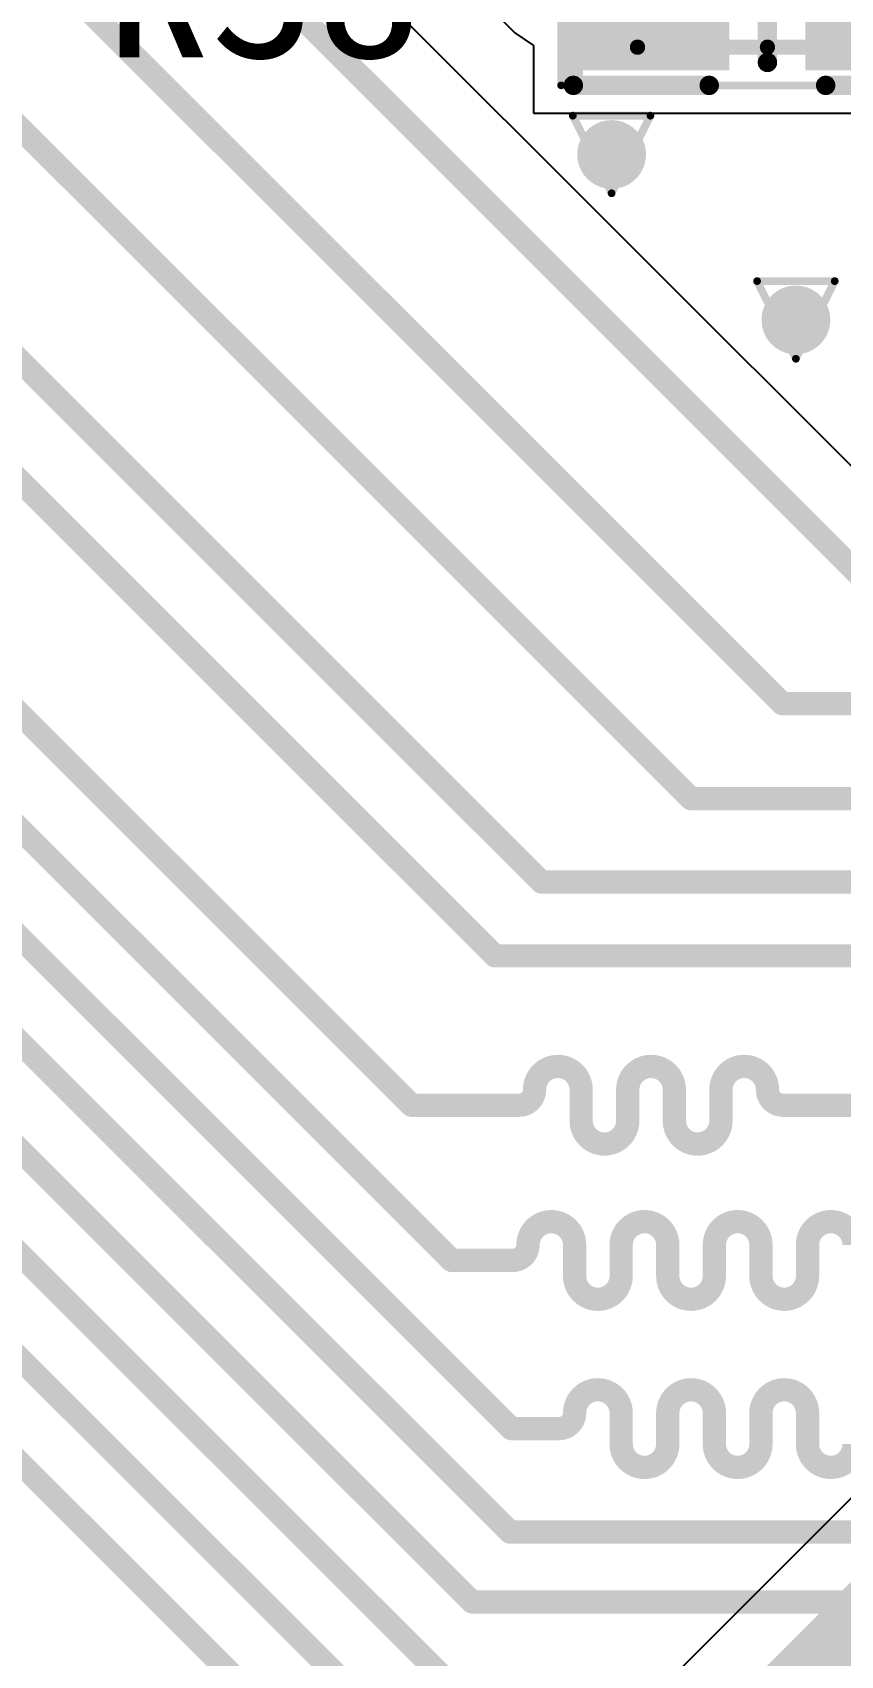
# Model space of a CAD drawing. Extents: x 75 to 173, y 40 to 188.
# Drawn here: x 109.55 to 114.84, y 151.3 to 161.92 of the extents above; entities that cross this region are included whole.
import ezdxf

# ---------------------------------------------------------------- set-up
doc = ezdxf.new("R2010")
doc.units = 0
doc.header["$MEASUREMENT"] = 0
doc.layers.get('0').update_dxf_attribs({"linetype": 'CONTINUOUS'})
for name, color, linetype in [('BottomLayer', 5, 'CONTINUOUS'), ('DRILLDRAWING', 1, 'CONTINUOUS'), ('MECHANICAL13', 56, 'CONTINUOUS'), ('MECHANICAL15', 56, 'CONTINUOUS'), ('MULTILAYER', 9, 'CONTINUOUS'), ('TopLayer', 1, 'CONTINUOUS'), ('TOPOVERLAY', 2, 'CONTINUOUS'), ('TOPPASTE', 8, 'CONTINUOUS'), ('TOPSOLDER', 216, 'CONTINUOUS'), ('ViaHoleLayer', 16, 'CONTINUOUS')]:
    doc.layers.add(name, color=color, linetype=linetype)

# ---------------------------------------------------------------- blocks, each defined once
blk = doc.blocks.new('R0603_47')
at = {"layer": 'MECHANICAL13', "const_width": 0.1}
for points in [[(-0.850001, -0.450002), (-0.850001, 0.449999)], [(-0.850001, 0.449999), (0.849998, 0.449999)], [(0.849998, -0.450002), (0.849998, 0.449999)], [(-0.850001, -0.450002), (0.849998, -0.450002)]]:
    blk.add_lwpolyline(points, dxfattribs=at)
at = {"layer": 'MECHANICAL13', "const_width": 0.05}
for points in [[(-0.875, 0.449999, 1), (-0.825002, 0.449999, 1)], [(-0.875, 0.449999, 1), (-0.825002, 0.449999, 1)], [(0.825, 0.449999, 1), (0.874997, 0.449999, 1)], [(0.825, 0.449999, 1), (0.874997, 0.449999, 1)], [(-0.875, -0.450002, 1), (-0.825002, -0.450002, 1)], [(-0.875, -0.450002, 1), (-0.825002, -0.450002, 1)], [(0.825, -0.450002, 1), (0.874997, -0.450002, 1)], [(0.825, -0.450002, 1), (0.874997, -0.450002, 1)]]:
    blk.add_lwpolyline(points, format="xyb", close=True, dxfattribs=at)
at = {"layer": 'MECHANICAL15'}
for points, const_width in [([(-1.35, 0.700001), (1.35, 0.700001)], 0.05), ([(-1.35, -0.700001), (-1.35, 0.700001)], 0.05), ([(1.35, -0.700001), (1.35, 0.700001)], 0.05), ([(0, -0.450002), (0, 0.449999)], 0.1), ([(-0.450002, 0), (0.449999, 0)], 0.1), ([(-1.35, -0.700001), (1.35, -0.700001)], 0.05)]:
    blk.add_lwpolyline(points, dxfattribs=dict(at, const_width=const_width))
for points, const_width in [([(-1.362499, 0.700001, 1), (-1.3375, 0.700001, 1)], 0.024999), ([(-1.362499, 0.700001, 1), (-1.3375, 0.700001, 1)], 0.024999), ([(1.3375, 0.700001, 1), (1.362499, 0.700001, 1)], 0.024999), ([(1.3375, 0.700001, 1), (1.362499, 0.700001, 1)], 0.024999), ([(-0.024999, 0.449999, 1), (0.024999, 0.449999, 1)], 0.05), ([(-0.475, 0, 1), (-0.425003, 0, 1)], 0.05), ([(0.425, 0, 1), (0.474998, 0, 1)], 0.05), ([(-0.024999, -0.450002, 1), (0.024999, -0.450002, 1)], 0.05), ([(-1.362499, -0.700001, 1), (-1.3375, -0.700001, 1)], 0.024999), ([(-1.362499, -0.700001, 1), (-1.3375, -0.700001, 1)], 0.024999), ([(1.3375, -0.700001, 1), (1.362499, -0.700001, 1)], 0.024999), ([(1.3375, -0.700001, 1), (1.362499, -0.700001, 1)], 0.024999)]:
    blk.add_lwpolyline(points, format="xyb", close=True, dxfattribs=dict(at, const_width=const_width))
at = {"layer": 'TOPOVERLAY', "const_width": 0.127}
for points in [[(-1.27, -0.700001), (-1.27, 0.700001)], [(-1.27, 0.700001), (-0.381, 0.700001)], [(0.381, 0.700001), (1.27, 0.700001)], [(1.27, -0.700001), (1.27, 0.700001)], [(0, -0.549999), (0, 0.549999)], [(-1.27, -0.700001), (-0.381, -0.700001)], [(0.381, -0.700001), (1.27, -0.700001)]]:
    blk.add_lwpolyline(points, dxfattribs=at)
at = {"layer": 'TOPOVERLAY', "const_width": 0.0635}
for points in [[(-1.30175, 0.700001, 1), (-1.23825, 0.700001, 1)], [(-1.30175, 0.700001, 1), (-1.23825, 0.700001, 1)], [(-0.41275, 0.700001, 1), (-0.34925, 0.700001, 1)], [(0.34925, 0.700001, 1), (0.41275, 0.700001, 1)], [(1.23825, 0.700001, 1), (1.30175, 0.700001, 1)], [(1.23825, 0.700001, 1), (1.30175, 0.700001, 1)], [(-0.03175, 0.549999, 1), (0.03175, 0.549999, 1)], [(-0.03175, -0.549999, 1), (0.03175, -0.549999, 1)], [(-1.30175, -0.700001, 1), (-1.23825, -0.700001, 1)], [(-1.30175, -0.700001, 1), (-1.23825, -0.700001, 1)], [(-0.41275, -0.700001, 1), (-0.34925, -0.700001, 1)], [(0.34925, -0.700001, 1), (0.41275, -0.700001, 1)], [(1.23825, -0.700001, 1), (1.30175, -0.700001, 1)], [(1.23825, -0.700001, 1), (1.30175, -0.700001, 1)]]:
    blk.add_lwpolyline(points, format="xyb", close=True, dxfattribs=at)
at = {"layer": 'TOPPASTE'}
for points in [[(-0.350002, -0.499999), (-0.350002, 0.499999), (-1.15, -0.499999), (-1.15, 0.499999)], [(1.149998, -0.499999), (1.149998, 0.499999), (0.349999, -0.499999), (0.349999, 0.499999)]]:
    blk.add_solid(points, dxfattribs=at)
at = {"layer": 'TOPSOLDER'}
for points in [[(-0.248402, -0.601599), (-0.248402, 0.601599), (-1.2516, -0.601599), (-1.2516, 0.601599)], [(1.251598, -0.601599), (1.251598, 0.601599), (0.248399, -0.601599), (0.248399, 0.601599)]]:
    blk.add_solid(points, dxfattribs=at)

msp = doc.modelspace()

# ---------------------------------------------------------------- linework, layer by layer
at = {"layer": 'BottomLayer'}
msp.add_line((119.92833, 157.34852), (110.8666, 148.2868), dxfattribs=at)
at = {"layer": 'BottomLayer', "const_width": 0.225}
for points in [[(113.22968, 161.12362, 1), (113.45468, 161.12362, 1)], [(114.43536, 160.04082, 1), (114.66035, 160.04082, 1)]]:
    msp.add_lwpolyline(points, format="xyb", close=True, dxfattribs=at)
at = {"layer": 'BottomLayer', "const_width": 0.635}
msp.add_lwpolyline([(111.36478, 147.78862), (120.63286, 157.0567)], dxfattribs=at)
at = {"layer": 'DRILLDRAWING', "const_width": 0.0508}
for points in [[(113.08818, 161.37762), (113.59618, 161.37762)], [(113.08818, 161.37762), (113.34218, 160.86962)], [(113.34218, 160.86962), (113.59618, 161.37762)], [(114.29386, 160.29482), (114.80186, 160.29482)], [(114.29386, 160.29482), (114.54786, 159.78682)], [(114.54786, 159.78682), (114.80186, 160.29482)]]:
    msp.add_lwpolyline(points, dxfattribs=at)
at = {"layer": 'DRILLDRAWING', "const_width": 0.0254}
for points in [[(113.07548, 161.37762, 1), (113.10088, 161.37762, 1)], [(113.07548, 161.37762, 1), (113.10088, 161.37762, 1)], [(113.58348, 161.37762, 1), (113.60888, 161.37762, 1)], [(113.58348, 161.37762, 1), (113.60888, 161.37762, 1)], [(113.32948, 160.86962, 1), (113.35488, 160.86962, 1)], [(113.32948, 160.86962, 1), (113.35488, 160.86962, 1)], [(114.28116, 160.29482, 1), (114.30656, 160.29482, 1)], [(114.28116, 160.29482, 1), (114.30656, 160.29482, 1)], [(114.78916, 160.29482, 1), (114.81456, 160.29482, 1)], [(114.78916, 160.29482, 1), (114.81456, 160.29482, 1)], [(114.53516, 159.78682, 1), (114.56056, 159.78682, 1)], [(114.53516, 159.78682, 1), (114.56056, 159.78682, 1)]]:
    msp.add_lwpolyline(points, format="xyb", close=True, dxfattribs=at)
at = {"layer": 'MULTILAYER', "const_width": 0.225}
for points in [[(113.22968, 161.12362, 1), (113.45468, 161.12362, 1)], [(114.43536, 160.04082, 1), (114.66035, 160.04082, 1)]]:
    msp.add_lwpolyline(points, format="xyb", close=True, dxfattribs=at)
at = {"layer": 'TopLayer'}
for p, q in [((108.41679, 166.21031), (112.70816, 161.91893)), ((115.40134, 158.59258), (108.29946, 165.69446)), ((112.70816, 161.91893), (112.83086, 161.83695)), ((112.83086, 161.83695), (112.83086, 161.39502)), ((112.83086, 161.39502), (115.89286, 161.39502))]:
    msp.add_line(p, q, dxfattribs=at)
at = {"layer": 'TopLayer', "const_width": 0.1524}
for points in [[(104.56896, 168.76572), (115.20826, 158.12642)], [(104.11176, 167.87672), (114.45896, 157.52952)], [(103.78156, 166.98772), (113.86206, 156.90722)], [(103.86716, 165.37812), (112.88416, 156.36112)], [(104.4476, 164.01027), (112.57936, 155.87852)], [(103.8126, 163.12127), (112.03326, 154.90062)], [(103.949, 162.23227), (112.29666, 153.88462)], [(104.22745, 161.24262), (112.68588, 152.7842)], [(104.60046, 160.18382), (112.67766, 152.10662)], [(105.26695, 158.81222), (112.42975, 151.64942)], [(114.45896, 157.52952), (119.86916, 157.52952)], [(105.95935, 157.43732), (112.48385, 150.91282)], [(113.86206, 156.90722), (119.80896, 156.90722)], [(112.88416, 156.36112), (119.67256, 156.36112)], [(106.69595, 156.01822), (112.47775, 150.23642)], [(112.57936, 155.87852), (119.47266, 155.87852)], [(113.14308, 154.90062), (113.14308, 155.00222)], [(113.44788, 154.90062), (113.44788, 155.00222)], [(113.75268, 154.90062), (113.75268, 155.00222)], [(114.05748, 154.90062), (114.05748, 155.00222)], [(112.03326, 154.90062), (112.68588, 154.90062)], [(112.68588, 154.90062), (112.73668, 154.90062)], [(113.14308, 154.79902), (113.14308, 154.90062)], [(113.44788, 154.79902), (113.44788, 154.90062)], [(113.75268, 154.79902), (113.75268, 154.90062)], [(114.05748, 154.79902), (114.05748, 154.90062)], [(114.46388, 154.90062), (114.57326, 154.90062)], [(114.57326, 154.90062), (119.76806, 154.90062)], [(107.53229, 154.49938), (112.88845, 149.14323)], [(113.10006, 153.88462), (113.10006, 153.98622)], [(113.40486, 153.88462), (113.40486, 153.98622)], [(113.70966, 153.88462), (113.70966, 153.98622)], [(114.01446, 153.88462), (114.01446, 153.98622)], [(114.31926, 153.88462), (114.31926, 153.98622)], [(114.62406, 153.88462), (114.62406, 153.98622)], [(112.29666, 153.88462), (112.64286, 153.88462)], [(112.64286, 153.88462), (112.69366, 153.88462)], [(113.10006, 153.78302), (113.10006, 153.88462)], [(113.40486, 153.78302), (113.40486, 153.88462)], [(113.70966, 153.78302), (113.70966, 153.88462)], [(114.01446, 153.78302), (114.01446, 153.88462)], [(114.31926, 153.78302), (114.31926, 153.88462)], [(114.62406, 153.78302), (114.62406, 153.88462)], [(113.40486, 152.7842), (113.40486, 152.8858)], [(113.70966, 152.7842), (113.70966, 152.8858)], [(114.01446, 152.7842), (114.01446, 152.8858)], [(114.31926, 152.7842), (114.31926, 152.8858)], [(114.62406, 152.7842), (114.62406, 152.8858)], [(112.68588, 152.7842), (112.94766, 152.7842)], [(112.94766, 152.7842), (112.99846, 152.7842)], [(113.40486, 152.6826), (113.40486, 152.7842)], [(113.70966, 152.6826), (113.70966, 152.7842)], [(114.01446, 152.6826), (114.01446, 152.7842)], [(114.31926, 152.6826), (114.31926, 152.7842)], [(114.62406, 152.6826), (114.62406, 152.7842)], [(112.67766, 152.10662), (118.17066, 152.10662)], [(112.42975, 151.64942), (117.94536, 151.64942)]]:
    msp.add_lwpolyline(points, dxfattribs=at)
at = {"layer": 'TopLayer'}
for points, const_width in [([(113.22968, 161.12362, 1), (113.45468, 161.12362, 1)], 0.225), ([(114.43536, 160.04082, 1), (114.66035, 160.04082, 1)], 0.225), ([(114.42086, 157.52952, 1), (114.49706, 157.52952, 1)], 0.0762), ([(114.42086, 157.52952, 1), (114.49706, 157.52952, 1)], 0.0762), ([(113.82396, 156.90722, 1), (113.90016, 156.90722, 1)], 0.0762), ([(113.82396, 156.90722, 1), (113.90016, 156.90722, 1)], 0.0762), ([(112.84606, 156.36112, 1), (112.92226, 156.36112, 1)], 0.0762), ([(112.84606, 156.36112, 1), (112.92226, 156.36112, 1)], 0.0762), ([(112.54126, 155.87852, 1), (112.61746, 155.87852, 1)], 0.0762), ([(112.54126, 155.87852, 1), (112.61746, 155.87852, 1)], 0.0762), ([(112.95258, 155.15462, 1), (113.02878, 155.15462, 1)], 0.0762), ([(112.95258, 155.15462, 1), (113.02878, 155.15462, 1)], 0.0762), ([(113.56218, 155.15462, 1), (113.63838, 155.15462, 1)], 0.0762), ([(113.56218, 155.15462, 1), (113.63838, 155.15462, 1)], 0.0762), ([(114.17178, 155.15462, 1), (114.24798, 155.15462, 1)], 0.0762), ([(114.17178, 155.15462, 1), (114.24798, 155.15462, 1)], 0.0762), ([(112.80018, 155.00222, 1), (112.87638, 155.00222, 1)], 0.0762), ([(112.80018, 155.00222, 1), (112.87638, 155.00222, 1)], 0.0762), ([(113.10498, 155.00222, 1), (113.18118, 155.00222, 1)], 0.0762), ([(113.10498, 155.00222, 1), (113.18118, 155.00222, 1)], 0.0762), ([(113.40978, 155.00222, 1), (113.48598, 155.00222, 1)], 0.0762), ([(113.40978, 155.00222, 1), (113.48598, 155.00222, 1)], 0.0762), ([(113.71458, 155.00222, 1), (113.79078, 155.00222, 1)], 0.0762), ([(113.71458, 155.00222, 1), (113.79078, 155.00222, 1)], 0.0762), ([(114.01938, 155.00222, 1), (114.09558, 155.00222, 1)], 0.0762), ([(114.01938, 155.00222, 1), (114.09558, 155.00222, 1)], 0.0762), ([(114.32418, 155.00222, 1), (114.40038, 155.00222, 1)], 0.0762), ([(114.32418, 155.00222, 1), (114.40038, 155.00222, 1)], 0.0762), ([(111.99516, 154.90062, 1), (112.07136, 154.90062, 1)], 0.0762), ([(111.99516, 154.90062, 1), (112.07136, 154.90062, 1)], 0.0762), ([(112.64778, 154.90062, 1), (112.72398, 154.90062, 1)], 0.0762), ([(112.64778, 154.90062, 1), (112.72398, 154.90062, 1)], 0.0762), ([(112.69858, 154.90062, 1), (112.77478, 154.90062, 1)], 0.0762), ([(112.69858, 154.90062, 1), (112.77478, 154.90062, 1)], 0.0762), ([(113.10498, 154.90062, 1), (113.18118, 154.90062, 1)], 0.0762), ([(113.10498, 154.90062, 1), (113.18118, 154.90062, 1)], 0.0762), ([(113.40978, 154.90062, 1), (113.48598, 154.90062, 1)], 0.0762), ([(113.40978, 154.90062, 1), (113.48598, 154.90062, 1)], 0.0762), ([(113.71458, 154.90062, 1), (113.79078, 154.90062, 1)], 0.0762), ([(113.71458, 154.90062, 1), (113.79078, 154.90062, 1)], 0.0762), ([(114.01938, 154.90062, 1), (114.09558, 154.90062, 1)], 0.0762), ([(114.01938, 154.90062, 1), (114.09558, 154.90062, 1)], 0.0762), ([(114.42578, 154.90062, 1), (114.50198, 154.90062, 1)], 0.0762), ([(114.42578, 154.90062, 1), (114.50198, 154.90062, 1)], 0.0762), ([(114.53516, 154.90062, 1), (114.61136, 154.90062, 1)], 0.0762), ([(114.53516, 154.90062, 1), (114.61136, 154.90062, 1)], 0.0762), ([(113.10498, 154.79902, 1), (113.18118, 154.79902, 1)], 0.0762), ([(113.10498, 154.79902, 1), (113.18118, 154.79902, 1)], 0.0762), ([(113.40978, 154.79902, 1), (113.48598, 154.79902, 1)], 0.0762), ([(113.40978, 154.79902, 1), (113.48598, 154.79902, 1)], 0.0762), ([(113.71458, 154.79902, 1), (113.79078, 154.79902, 1)], 0.0762), ([(113.71458, 154.79902, 1), (113.79078, 154.79902, 1)], 0.0762), ([(114.01938, 154.79902, 1), (114.09558, 154.79902, 1)], 0.0762), ([(114.01938, 154.79902, 1), (114.09558, 154.79902, 1)], 0.0762), ([(113.25738, 154.64662, 1), (113.33358, 154.64662, 1)], 0.0762), ([(113.25738, 154.64662, 1), (113.33358, 154.64662, 1)], 0.0762), ([(113.86698, 154.64662, 1), (113.94318, 154.64662, 1)], 0.0762), ([(113.86698, 154.64662, 1), (113.94318, 154.64662, 1)], 0.0762), ([(112.90956, 154.13862, 1), (112.98576, 154.13862, 1)], 0.0762), ([(112.90956, 154.13862, 1), (112.98576, 154.13862, 1)], 0.0762), ([(113.51916, 154.13862, 1), (113.59536, 154.13862, 1)], 0.0762), ([(113.51916, 154.13862, 1), (113.59536, 154.13862, 1)], 0.0762), ([(114.12876, 154.13862, 1), (114.20496, 154.13862, 1)], 0.0762), ([(114.12876, 154.13862, 1), (114.20496, 154.13862, 1)], 0.0762), ([(114.73836, 154.13862, 1), (114.81456, 154.13862, 1)], 0.0762), ([(114.73836, 154.13862, 1), (114.81456, 154.13862, 1)], 0.0762), ([(112.75716, 153.98622, 1), (112.83336, 153.98622, 1)], 0.0762), ([(112.75716, 153.98622, 1), (112.83336, 153.98622, 1)], 0.0762), ([(113.06196, 153.98622, 1), (113.13816, 153.98622, 1)], 0.0762), ([(113.06196, 153.98622, 1), (113.13816, 153.98622, 1)], 0.0762), ([(113.36676, 153.98622, 1), (113.44296, 153.98622, 1)], 0.0762), ([(113.36676, 153.98622, 1), (113.44296, 153.98622, 1)], 0.0762), ([(113.67156, 153.98622, 1), (113.74776, 153.98622, 1)], 0.0762), ([(113.67156, 153.98622, 1), (113.74776, 153.98622, 1)], 0.0762), ([(113.97636, 153.98622, 1), (114.05256, 153.98622, 1)], 0.0762), ([(113.97636, 153.98622, 1), (114.05256, 153.98622, 1)], 0.0762), ([(114.28116, 153.98622, 1), (114.35736, 153.98622, 1)], 0.0762), ([(114.28116, 153.98622, 1), (114.35736, 153.98622, 1)], 0.0762), ([(114.58596, 153.98622, 1), (114.66216, 153.98622, 1)], 0.0762), ([(114.58596, 153.98622, 1), (114.66216, 153.98622, 1)], 0.0762), ([(112.25856, 153.88462, 1), (112.33476, 153.88462, 1)], 0.0762), ([(112.25856, 153.88462, 1), (112.33476, 153.88462, 1)], 0.0762), ([(112.60476, 153.88462, 1), (112.68096, 153.88462, 1)], 0.0762), ([(112.60476, 153.88462, 1), (112.68096, 153.88462, 1)], 0.0762), ([(112.65556, 153.88462, 1), (112.73176, 153.88462, 1)], 0.0762), ([(112.65556, 153.88462, 1), (112.73176, 153.88462, 1)], 0.0762), ([(113.06196, 153.88462, 1), (113.13816, 153.88462, 1)], 0.0762), ([(113.06196, 153.88462, 1), (113.13816, 153.88462, 1)], 0.0762), ([(113.36676, 153.88462, 1), (113.44296, 153.88462, 1)], 0.0762), ([(113.36676, 153.88462, 1), (113.44296, 153.88462, 1)], 0.0762), ([(113.67156, 153.88462, 1), (113.74776, 153.88462, 1)], 0.0762), ([(113.67156, 153.88462, 1), (113.74776, 153.88462, 1)], 0.0762), ([(113.97636, 153.88462, 1), (114.05256, 153.88462, 1)], 0.0762), ([(113.97636, 153.88462, 1), (114.05256, 153.88462, 1)], 0.0762), ([(114.28116, 153.88462, 1), (114.35736, 153.88462, 1)], 0.0762), ([(114.28116, 153.88462, 1), (114.35736, 153.88462, 1)], 0.0762), ([(114.58596, 153.88462, 1), (114.66216, 153.88462, 1)], 0.0762), ([(114.58596, 153.88462, 1), (114.66216, 153.88462, 1)], 0.0762), ([(113.06196, 153.78302, 1), (113.13816, 153.78302, 1)], 0.0762), ([(113.06196, 153.78302, 1), (113.13816, 153.78302, 1)], 0.0762), ([(113.36676, 153.78302, 1), (113.44296, 153.78302, 1)], 0.0762), ([(113.36676, 153.78302, 1), (113.44296, 153.78302, 1)], 0.0762), ([(113.67156, 153.78302, 1), (113.74776, 153.78302, 1)], 0.0762), ([(113.67156, 153.78302, 1), (113.74776, 153.78302, 1)], 0.0762), ([(113.97636, 153.78302, 1), (114.05256, 153.78302, 1)], 0.0762), ([(113.97636, 153.78302, 1), (114.05256, 153.78302, 1)], 0.0762), ([(114.28116, 153.78302, 1), (114.35736, 153.78302, 1)], 0.0762), ([(114.28116, 153.78302, 1), (114.35736, 153.78302, 1)], 0.0762), ([(114.58596, 153.78302, 1), (114.66216, 153.78302, 1)], 0.0762), ([(114.58596, 153.78302, 1), (114.66216, 153.78302, 1)], 0.0762), ([(113.21436, 153.63062, 1), (113.29056, 153.63062, 1)], 0.0762), ([(113.21436, 153.63062, 1), (113.29056, 153.63062, 1)], 0.0762), ([(113.82396, 153.63062, 1), (113.90016, 153.63062, 1)], 0.0762), ([(113.82396, 153.63062, 1), (113.90016, 153.63062, 1)], 0.0762), ([(114.43356, 153.63062, 1), (114.50976, 153.63062, 1)], 0.0762), ([(114.43356, 153.63062, 1), (114.50976, 153.63062, 1)], 0.0762), ([(113.21436, 153.0382, 1), (113.29056, 153.0382, 1)], 0.0762), ([(113.21436, 153.0382, 1), (113.29056, 153.0382, 1)], 0.0762), ([(113.82396, 153.0382, 1), (113.90016, 153.0382, 1)], 0.0762), ([(113.82396, 153.0382, 1), (113.90016, 153.0382, 1)], 0.0762), ([(114.43356, 153.0382, 1), (114.50976, 153.0382, 1)], 0.0762), ([(114.43356, 153.0382, 1), (114.50976, 153.0382, 1)], 0.0762), ([(113.06196, 152.8858, 1), (113.13816, 152.8858, 1)], 0.0762), ([(113.06196, 152.8858, 1), (113.13816, 152.8858, 1)], 0.0762), ([(113.36676, 152.8858, 1), (113.44296, 152.8858, 1)], 0.0762), ([(113.36676, 152.8858, 1), (113.44296, 152.8858, 1)], 0.0762), ([(113.67156, 152.8858, 1), (113.74776, 152.8858, 1)], 0.0762), ([(113.67156, 152.8858, 1), (113.74776, 152.8858, 1)], 0.0762), ([(113.97636, 152.8858, 1), (114.05256, 152.8858, 1)], 0.0762), ([(113.97636, 152.8858, 1), (114.05256, 152.8858, 1)], 0.0762), ([(114.28116, 152.8858, 1), (114.35736, 152.8858, 1)], 0.0762), ([(114.28116, 152.8858, 1), (114.35736, 152.8858, 1)], 0.0762), ([(114.58596, 152.8858, 1), (114.66216, 152.8858, 1)], 0.0762), ([(114.58596, 152.8858, 1), (114.66216, 152.8858, 1)], 0.0762), ([(112.64778, 152.7842, 1), (112.72398, 152.7842, 1)], 0.0762), ([(112.64778, 152.7842, 1), (112.72398, 152.7842, 1)], 0.0762), ([(112.90956, 152.7842, 1), (112.98576, 152.7842, 1)], 0.0762), ([(112.90956, 152.7842, 1), (112.98576, 152.7842, 1)], 0.0762), ([(112.96036, 152.7842, 1), (113.03656, 152.7842, 1)], 0.0762), ([(112.96036, 152.7842, 1), (113.03656, 152.7842, 1)], 0.0762), ([(113.36676, 152.7842, 1), (113.44296, 152.7842, 1)], 0.0762), ([(113.36676, 152.7842, 1), (113.44296, 152.7842, 1)], 0.0762), ([(113.67156, 152.7842, 1), (113.74776, 152.7842, 1)], 0.0762), ([(113.67156, 152.7842, 1), (113.74776, 152.7842, 1)], 0.0762), ([(113.97636, 152.7842, 1), (114.05256, 152.7842, 1)], 0.0762), ([(113.97636, 152.7842, 1), (114.05256, 152.7842, 1)], 0.0762), ([(114.28116, 152.7842, 1), (114.35736, 152.7842, 1)], 0.0762), ([(114.28116, 152.7842, 1), (114.35736, 152.7842, 1)], 0.0762), ([(114.58596, 152.7842, 1), (114.66216, 152.7842, 1)], 0.0762), ([(114.58596, 152.7842, 1), (114.66216, 152.7842, 1)], 0.0762), ([(113.36676, 152.6826, 1), (113.44296, 152.6826, 1)], 0.0762), ([(113.36676, 152.6826, 1), (113.44296, 152.6826, 1)], 0.0762), ([(113.67156, 152.6826, 1), (113.74776, 152.6826, 1)], 0.0762), ([(113.67156, 152.6826, 1), (113.74776, 152.6826, 1)], 0.0762), ([(113.97636, 152.6826, 1), (114.05256, 152.6826, 1)], 0.0762), ([(113.97636, 152.6826, 1), (114.05256, 152.6826, 1)], 0.0762), ([(114.28116, 152.6826, 1), (114.35736, 152.6826, 1)], 0.0762), ([(114.28116, 152.6826, 1), (114.35736, 152.6826, 1)], 0.0762), ([(114.58596, 152.6826, 1), (114.66216, 152.6826, 1)], 0.0762), ([(114.58596, 152.6826, 1), (114.66216, 152.6826, 1)], 0.0762), ([(113.51916, 152.5302, 1), (113.59536, 152.5302, 1)], 0.0762), ([(113.51916, 152.5302, 1), (113.59536, 152.5302, 1)], 0.0762), ([(114.12876, 152.5302, 1), (114.20496, 152.5302, 1)], 0.0762), ([(114.12876, 152.5302, 1), (114.20496, 152.5302, 1)], 0.0762), ([(114.73836, 152.5302, 1), (114.81456, 152.5302, 1)], 0.0762), ([(114.73836, 152.5302, 1), (114.81456, 152.5302, 1)], 0.0762), ([(112.63956, 152.10662, 1), (112.71576, 152.10662, 1)], 0.0762), ([(112.63956, 152.10662, 1), (112.71576, 152.10662, 1)], 0.0762), ([(112.39165, 151.64942, 1), (112.46785, 151.64942, 1)], 0.0762), ([(112.39165, 151.64942, 1), (112.46785, 151.64942, 1)], 0.0762)]:
    msp.add_lwpolyline(points, format="xyb", close=True, dxfattribs=dict(at, const_width=const_width))
at = {"layer": 'TopLayer', "const_width": 0.1524}
for points in [[(112.83828, 155.00222, -0.41421356), (112.99068, 155.15462)], [(112.99068, 155.15462, -0.41421356), (113.14308, 155.00222)], [(113.44788, 155.00222, -0.41421356), (113.60028, 155.15462)], [(113.60028, 155.15462, -0.41421356), (113.75268, 155.00222)], [(114.05748, 155.00222, -0.41421356), (114.20988, 155.15462)], [(114.20988, 155.15462, -0.41421356), (114.36228, 155.00222)], [(112.83828, 155.00222, -0.41421356), (112.73668, 154.90062)], [(114.46388, 154.90062, -0.41421356), (114.36228, 155.00222)], [(113.29548, 154.64662, -0.41421356), (113.14308, 154.79902)], [(113.44788, 154.79902, -0.41421356), (113.29548, 154.64662)], [(113.90508, 154.64662, -0.41421356), (113.75268, 154.79902)], [(114.05748, 154.79902, -0.41421356), (113.90508, 154.64662)], [(112.79526, 153.98622, -0.41421356), (112.94766, 154.13862)], [(112.94766, 154.13862, -0.41421356), (113.10006, 153.98622)], [(113.40486, 153.98622, -0.41421356), (113.55726, 154.13862)], [(113.55726, 154.13862, -0.41421356), (113.70966, 153.98622)], [(114.01446, 153.98622, -0.41421356), (114.16686, 154.13862)], [(114.16686, 154.13862, -0.41421356), (114.31926, 153.98622)], [(114.62406, 153.98622, -0.41421356), (114.77646, 154.13862)], [(114.77646, 154.13862, -0.41421356), (114.92886, 153.98622)], [(112.79526, 153.98622, -0.41421356), (112.69366, 153.88462)], [(113.25246, 153.63062, -0.41421356), (113.10006, 153.78302)], [(113.40486, 153.78302, -0.41421356), (113.25246, 153.63062)], [(113.86206, 153.63062, -0.41421356), (113.70966, 153.78302)], [(114.01446, 153.78302, -0.41421356), (113.86206, 153.63062)], [(114.47166, 153.63062, -0.41421356), (114.31926, 153.78302)], [(114.62406, 153.78302, -0.41421356), (114.47166, 153.63062)], [(113.10006, 152.8858, -0.41421356), (113.25246, 153.0382)], [(113.25246, 153.0382, -0.41421356), (113.40486, 152.8858)], [(113.70966, 152.8858, -0.41421356), (113.86206, 153.0382)], [(113.86206, 153.0382, -0.41421356), (114.01446, 152.8858)], [(114.31926, 152.8858, -0.41421356), (114.47166, 153.0382)], [(114.47166, 153.0382, -0.41421356), (114.62406, 152.8858)], [(113.10006, 152.8858, -0.41421356), (112.99846, 152.7842)], [(113.55726, 152.5302, -0.41421356), (113.40486, 152.6826)], [(113.70966, 152.6826, -0.41421356), (113.55726, 152.5302)], [(114.16686, 152.5302, -0.41421356), (114.01446, 152.6826)], [(114.31926, 152.6826, -0.41421356), (114.16686, 152.5302)], [(114.77646, 152.5302, -0.41421356), (114.62406, 152.6826)], [(114.92886, 152.6826, -0.41421356), (114.77646, 152.5302)]]:
    msp.add_lwpolyline(points, format="xyb", dxfattribs=at)
at = {"layer": 'ViaHoleLayer', "const_width": 0.1}
for points in [[(113.29218, 161.12362, 1), (113.39218, 161.12362, 1)], [(114.49786, 160.04082, 1), (114.59786, 160.04082, 1)]]:
    msp.add_lwpolyline(points, format="xyb", close=True, dxfattribs=at)

# ---------------------------------------------------------------- block references
msp.add_blockref('R0603_47', (114.36186, 162.27602))

# ---------------------------------------------------------------- texts
at = {"layer": 'TOPOVERLAY'}
msp.add_text('R38', height=1.016, dxfattribs=at).set_placement((110.02666, 161.75862))

doc.saveas('drawing.dxf')
